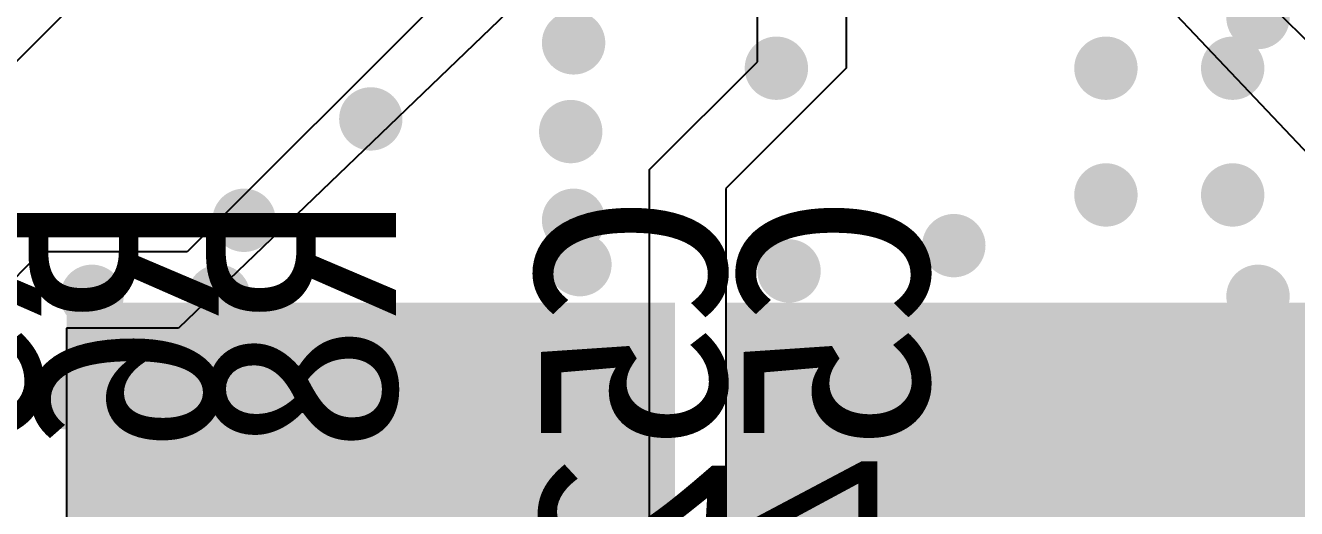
# Model space of a CAD drawing. Header units: millimetres. Extents: x 15 to 120, y 22 to 104.
# Drawn here: x 80.74 to 85.75, y 61.46 to 63.37 of the extents above; entities that cross this region are included whole.
import ezdxf

# ---------------------------------------------------------------- set-up
doc = ezdxf.new("R2010")
doc.units = ezdxf.units.MM
for name, color, linetype in [('BottomLayer', 5, 'Continuous'), ('BottomOverlay', 54, 'Continuous'), ('Mechanical13', 56, 'Continuous'), ('Mechanical15', 56, 'Continuous'), ('MultiLayer', 9, 'Continuous'), ('TopLayer', 1, 'Continuous'), ('TopPaste', 8, 'Continuous'), ('TopSolder', 216, 'Continuous')]:
    doc.layers.add(name, color=color, linetype=linetype)

msp = doc.modelspace()

# ---------------------------------------------------------------- linework, layer by layer
at = {"layer": 'BottomLayer', "const_width": 0.12499848}
for points in [[(85.53750228, 63.40000019999999, 1), (85.66250076, 63.40000019999999, 1)], [(82.86250127999999, 62.42500088, 1), (82.98749975999999, 62.42500088, 1)], [(83.68750089999999, 62.39999966, 1), (83.81249937999999, 62.39999966, 1)], [(80.93750132, 62.29999986, 1), (81.0624998, 62.29999986, 1)], [(81.43750032, 62.29999986, 1), (81.5624988, 62.29999986, 1)], [(85.53750228, 62.29999986, 1), (85.66250076, 62.29999986, 1)]]:
    msp.add_lwpolyline(points, format="xyb", close=True, dxfattribs=at)
at = {"layer": 'Mechanical13', "const_width": 0.0999998}
for points in [[(81.10001813999999, 59.65001023999999), (81.10001813999999, 61.94998024)], [(81.10001813999999, 61.94998024), (83.10001414, 61.94998024)], [(83.10001414, 59.65001023999999), (83.10001414, 61.94998024)], [(83.70000786, 59.65000008), (83.70000786, 61.95002088)], [(83.70000786, 61.95002088), (85.70000386, 61.95002088)], [(85.70000386, 59.65000008), (85.70000386, 61.95002088)]]:
    msp.add_lwpolyline(points, dxfattribs=at)
at = {"layer": 'Mechanical13', "const_width": 0.0499999}
for points in [[(81.07501946, 61.94998024, 1), (81.12501682, 61.94998024, 1)], [(81.07501946, 61.94998024, 1), (81.12501682, 61.94998024, 1)], [(83.07501545999999, 61.94998024, 1), (83.12501282, 61.94998024, 1)], [(83.07501545999999, 61.94998024, 1), (83.12501282, 61.94998024, 1)], [(83.67500917999999, 61.95002088, 1), (83.72500654, 61.95002088, 1)], [(83.67500917999999, 61.95002088, 1), (83.72500654, 61.95002088, 1)], [(85.67500518, 61.95002088, 1), (85.72500253999999, 61.95002088, 1)], [(85.67500518, 61.95002088, 1), (85.72500253999999, 61.95002088, 1)]]:
    msp.add_lwpolyline(points, format="xyb", close=True, dxfattribs=at)
at = {"layer": 'Mechanical15', "const_width": 0.0999998}
for points in [[(81.10001813999999, 59.49999784), (81.10001813999999, 62.09999264)], [(81.10001813999999, 62.09999264), (83.10001414, 62.09999264)], [(83.10001414, 59.49999784), (83.10001414, 62.09999264)], [(83.70000786, 59.49998768), (83.70000786, 62.09998247999999)], [(83.70000786, 62.09998247999999), (85.70000386, 62.09998247999999)], [(85.70000386, 59.49998768), (85.70000386, 62.09998247999999)]]:
    msp.add_lwpolyline(points, dxfattribs=at)
at = {"layer": 'Mechanical15', "const_width": 0.0499999}
for points in [[(81.07501946, 62.09999264, 1), (81.12501682, 62.09999264, 1)], [(81.07501946, 62.09999264, 1), (81.12501682, 62.09999264, 1)], [(83.07501545999999, 62.09999264, 1), (83.12501282, 62.09999264, 1)], [(83.07501545999999, 62.09999264, 1), (83.12501282, 62.09999264, 1)], [(83.67500917999999, 62.09998247999999, 1), (83.72500654, 62.09998247999999, 1)], [(83.67500917999999, 62.09998247999999, 1), (83.72500654, 62.09998247999999, 1)], [(85.67500518, 62.09998247999999, 1), (85.72500253999999, 62.09998247999999, 1)], [(85.67500518, 62.09998247999999, 1), (85.72500253999999, 62.09998247999999, 1)]]:
    msp.add_lwpolyline(points, format="xyb", close=True, dxfattribs=at)
at = {"layer": 'MultiLayer', "const_width": 0.12499848}
for points in [[(85.53750228, 63.40000019999999, 1), (85.66250076, 63.40000019999999, 1)], [(82.8375026, 63.30000039999999, 1), (82.96250108, 63.30000039999999, 1)], [(83.637501, 63.2000006, 1), (83.76249947999999, 63.2000006, 1)], [(84.93750093999999, 63.2000006, 1), (85.06249942, 63.2000006, 1)], [(85.43750247999999, 63.2000006, 1), (85.56250096, 63.2000006, 1)], [(82.03750165999999, 63.000001, 1), (82.16250013999999, 63.000001, 1)], [(82.8261234, 62.95000109999999, 1), (82.95112188, 62.95000109999999, 1)], [(84.93750093999999, 62.70000159999999, 1), (85.06249942, 62.70000159999999, 1)], [(85.43750247999999, 62.70000159999999, 1), (85.56250096, 62.70000159999999, 1)], [(81.53750266, 62.59999926, 1), (81.66250113999999, 62.59999926, 1)], [(82.8375026, 62.59999926, 1), (82.96250108, 62.59999926, 1)], [(84.33750214, 62.49999946, 1), (84.46250062, 62.49999946, 1)], [(82.86250127999999, 62.42500088, 1), (82.98749975999999, 62.42500088, 1)], [(83.68750089999999, 62.39999966, 1), (83.81249937999999, 62.39999966, 1)], [(80.93750132, 62.29999986, 1), (81.0624998, 62.29999986, 1)], [(81.43750032, 62.29999986, 1), (81.5624988, 62.29999986, 1)], [(85.53750228, 62.29999986, 1), (85.66250076, 62.29999986, 1)], [(80.83750151999999, 61.90000066, 1), (80.96249999999999, 61.90000066, 1)], [(81.53750266, 61.60000126, 1), (81.66250113999999, 61.60000126, 1)], [(84.43750193999999, 61.60000126, 1), (84.56250041999999, 61.60000126, 1)]]:
    msp.add_lwpolyline(points, format="xyb", close=True, dxfattribs=at)
at = {"layer": 'TopLayer'}
for p, q in [((83.97500095999999, 64.72500136), (83.97500095999999, 63.2000006)), ((80.47500034, 63.000001), (81.97499988, 64.50000054)), ((83.62500166, 63.22500182), (83.62500166, 64.32500216)), ((86.10000052, 63.000001), (84.90000038, 64.20000114)), ((85.85000102, 62.80517029999999), (84.62499966, 64.10000133999999)), ((83.17500002, 63.93651423999999), (81.34109715999999, 62.17500138)), ((82.45000019999999, 63.5499999), (81.37500107999999, 62.47500077999999)), ((83.20000123999999, 62.8000014), (83.62500166, 63.22500182)), ((83.97500095999999, 63.2000006), (83.50000064, 62.72500028)), ((83.20000123999999, 61.32500054), (83.20000123999999, 62.8000014)), ((83.50000064, 62.72500028), (83.50000064, 61.32500054)), ((80.80000095999999, 62.47500077999999), (80.60000136, 62.27500118)), ((81.37500107999999, 62.47500077999999), (80.80000095999999, 62.47500077999999)), ((81.34109715999999, 62.17500138), (80.90000076, 62.17500138)), ((80.90000076, 62.17500138), (80.90000076, 61.32500054))]:
    msp.add_line(p, q, dxfattribs=at)
for points in [[(83.25001637999999, 62.22501905999999), (80.9500159, 62.22501905999999), (83.25001637999999, 61.37501821999999), (80.9500159, 61.37501821999999)], [(85.8500061, 62.2250089), (83.55000562, 62.2250089), (85.8500061, 61.37500806), (83.55000562, 61.37500806)]]:
    msp.add_solid(points, dxfattribs=at)
at = {"layer": 'TopPaste'}
for points in [[(83.25001637999999, 62.22501905999999), (80.9500159, 62.22501905999999), (83.25001637999999, 61.37501821999999), (80.9500159, 61.37501821999999)], [(83.25001637999999, 62.22501905999999), (80.9500159, 62.22501905999999), (83.25001637999999, 61.37501821999999), (80.9500159, 61.37501821999999)], [(85.8500061, 62.2250089), (83.55000562, 62.2250089), (85.8500061, 61.37500806), (83.55000562, 61.37500806)], [(85.8500061, 62.2250089), (83.55000562, 62.2250089), (85.8500061, 61.37500806), (83.55000562, 61.37500806)]]:
    msp.add_solid(points, dxfattribs=at)
at = {"layer": 'TopSolder'}
for points in [[(83.30001628, 62.27501896), (80.900016, 62.27501896), (83.30001628, 61.32501832), (80.900016, 61.32501832)], [(83.30001628, 62.27501896), (80.900016, 62.27501896), (83.30001628, 61.32501832), (80.900016, 61.32501832)], [(85.90000599999999, 62.27500879999999), (83.50000571999999, 62.27500879999999), (85.90000599999999, 61.32500816), (83.50000571999999, 61.32500816)], [(85.90000599999999, 62.27500879999999), (83.50000571999999, 62.27500879999999), (85.90000599999999, 61.32500816), (83.50000571999999, 61.32500816)]]:
    msp.add_solid(points, dxfattribs=at)

# ---------------------------------------------------------------- texts
at = {"layer": 'BottomOverlay', "text_generation_flag": 2}
for s, p in [('C52', (83.50000064, 62.70000159999999)), ('C54', (84.30000158, 62.70000159999999)), ('R5', (80.80000095999999, 62.70000159999999)), ('R6', (81.49999955999999, 62.70000159999999)), ('R8', (82.20000069999999, 62.70000159999999))]:
    msp.add_text(s, height=0.75000104, rotation=90, dxfattribs=at).set_placement(p)

doc.saveas('drawing.dxf')
